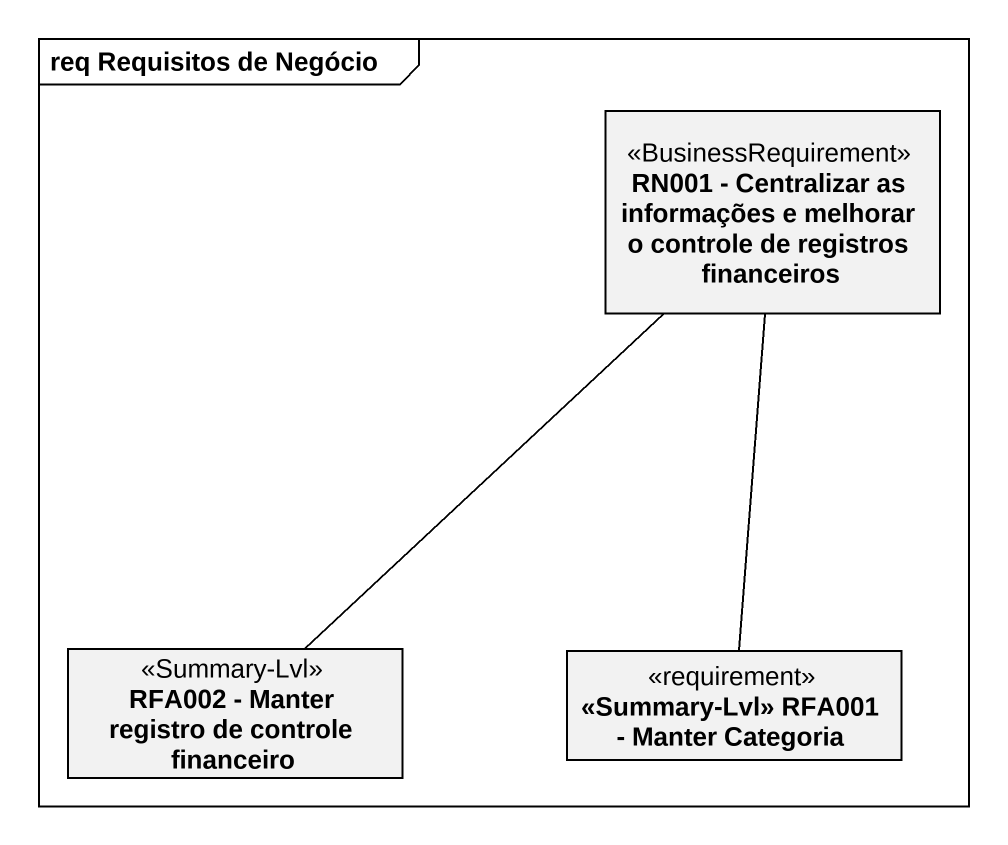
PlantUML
@startuml
mainframe req Requisitos de Negócio
hide circle
hide empty members
class "RN001 - Centralizar as informações e melhorar o controle de registros financeiros" as RN001_Centralizar_as <<BusinessRequirement>>
class "RFA002 - Manter registro de controle financeiro" as RFA002_Manter_registro_de <<Summary-Lvl>>
class "<<Summary-Lvl>> RFA001 - Manter Categoria" as Summary_Lvl_RFA001_Manter <<requirement>>
RN001_Centralizar_as -- RFA002_Manter_registro_de
RN001_Centralizar_as -- Summary_Lvl_RFA001_Manter
@enduml
